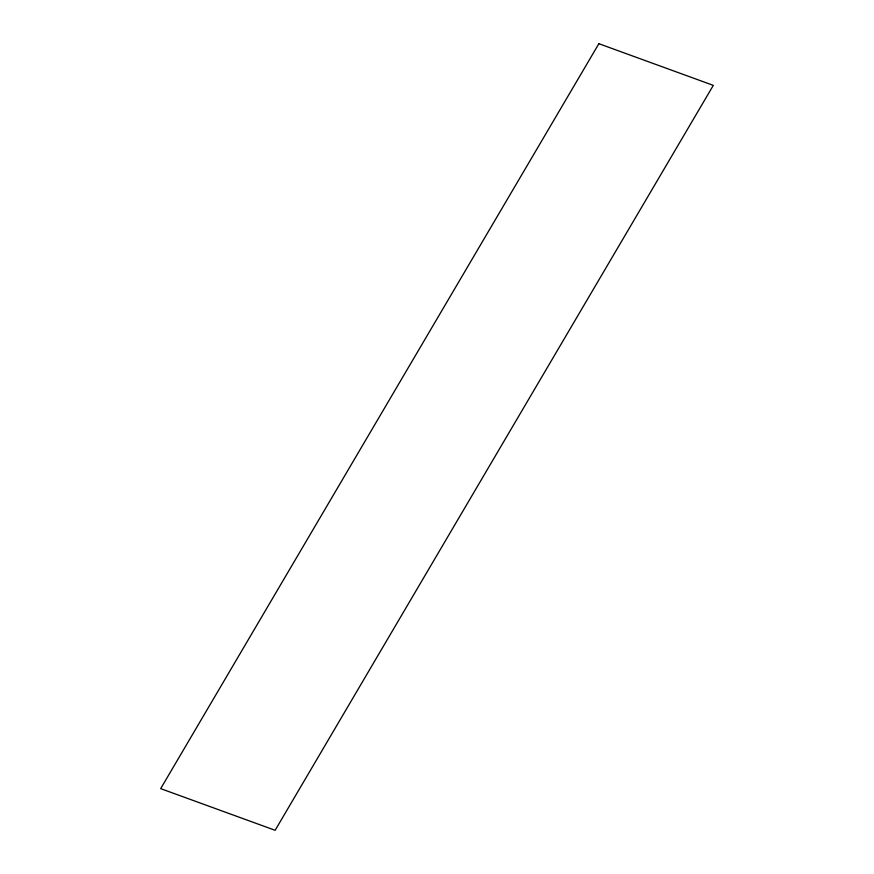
<?xml version="1.0" encoding="UTF-8"?>
<svg xmlns="http://www.w3.org/2000/svg" width="874" height="874" viewBox="0 0 874 874"><rect width="100%" height="100%" fill="white"/><g stroke="black" fill="none" stroke-linecap="round" stroke-linejoin="round"><path stroke-width="1.31" d="M598.865 43.7L160.685 788.632L275.135 830.3L713.315 85.368L598.865 43.7"/></g></svg>
